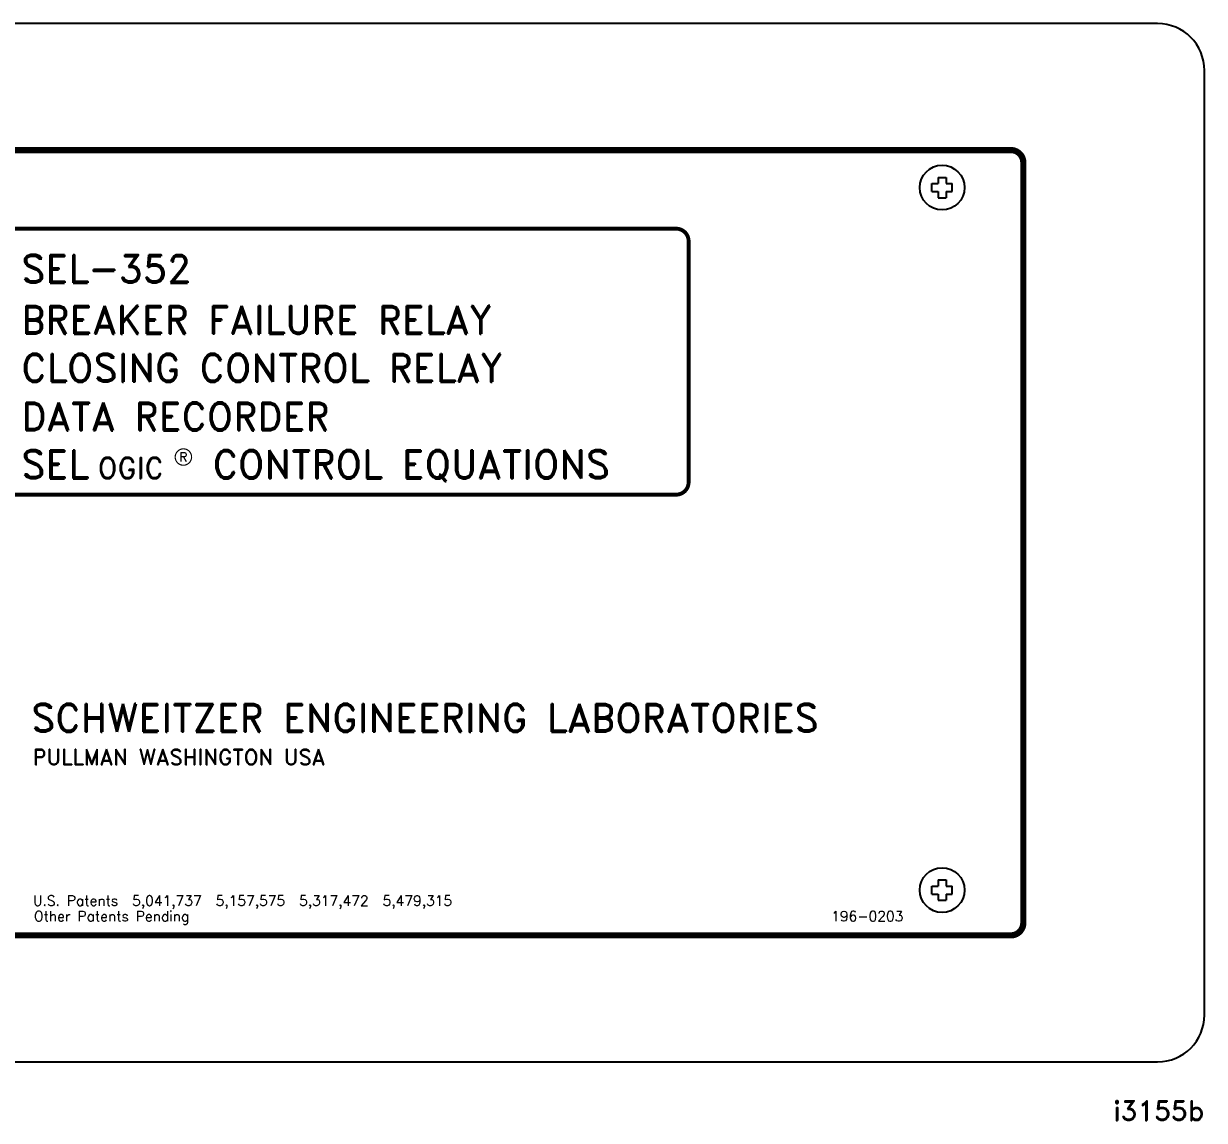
# Model space of a CAD drawing. Extents: x 1.8 to 21.6, y 5.1 to 12.1.
# Drawn here: x 14.03 to 21.59, y 5.1 to 12.13 of the extents above; entities that cross this region are included whole.
import ezdxf
from ezdxf.enums import TextEntityAlignment as Align

# ---------------------------------------------------------------- set-up
doc = ezdxf.new("R2010")
doc.units = 0
doc.header["$MEASUREMENT"] = 0
doc.layers.get('0').update_dxf_attribs({"linetype": 'CONTINUOUS'})
doc.layers.add('DWG', color=7, linetype='CONTINUOUS')
doc.styles.add('ROMAND', font='ROMAND', dxfattribs={"width": 0.875})
doc.styles.add('ROMANS', font='ROMANS')

msp = doc.modelspace()

# ---------------------------------------------------------------- linework, layer by layer
for p, q in [((21.2918, 12.1253), (2.0918, 12.1253)), ((21.5918, 5.7753), (21.5918, 11.8253)), ((2.0918, 5.4753), (21.2918, 5.4753))]:
    msp.add_line(p, q)
at = {"linetype": 'CONTINUOUS'}
for p, q in [((19.8868, 11.1404), (19.8868, 11.1003)), ((19.8868, 11.1404), (19.9368, 11.1404)), ((19.9368, 11.1404), (19.9368, 11.1003)), ((19.8467, 11.0503), (19.8467, 11.1003)), ((19.8467, 11.1003), (19.8868, 11.1003)), ((19.8467, 11.0503), (19.8868, 11.0503)), ((19.8868, 11.0503), (19.8868, 11.0102)), ((19.9368, 11.1003), (19.9769, 11.1003)), ((19.9368, 11.0503), (19.9368, 11.0102)), ((19.9368, 11.0503), (19.9769, 11.0503)), ((19.9769, 11.0503), (19.9769, 11.1003)), ((19.8868, 11.0102), (19.9368, 11.0102)), ((19.8467, 6.5503), (19.8467, 6.6003)), ((19.8467, 6.6003), (19.8868, 6.6003)), ((19.8868, 6.6404), (19.8868, 6.6003)), ((19.8868, 6.6404), (19.9368, 6.6404)), ((19.9368, 6.6404), (19.9368, 6.6003)), ((19.9368, 6.6003), (19.9769, 6.6003)), ((19.9769, 6.5503), (19.9769, 6.6003)), ((19.8467, 6.5503), (19.8868, 6.5503)), ((19.8868, 6.5503), (19.8868, 6.5102)), ((19.8868, 6.5102), (19.9368, 6.5102)), ((19.9368, 6.5503), (19.9368, 6.5102)), ((19.9368, 6.5503), (19.9769, 6.5503))]:
    msp.add_line(p, q, dxfattribs=at)
for points, const_width in [([(20.4318, 6.3653), (20.4318, 11.2353, 0.414214), (20.3518, 11.3153), (3.0318, 11.3153, 0.414214), (2.9518, 11.2353), (2.9518, 6.3653, 0.414214), (3.0318, 6.2853), (20.3518, 6.2853, 0.414214)], 0.04), ([(18.2075, 9.1082), (13.9015, 9.1082, -0.414214), (13.8215, 9.1882), (13.8215, 10.7319, -0.414214), (13.9015, 10.8119), (18.2075, 10.8119, -0.414214), (18.2875, 10.7319), (18.2875, 9.1882, -0.414214)], 0.025)]:
    msp.add_lwpolyline(points, format="xyb", close=True, dxfattribs=dict(at, const_width=const_width))
at = {"const_width": 0.0075}
msp.add_lwpolyline([(14.9985, 9.3492, 1), (15.1035, 9.3492, 1)], format="xyb", close=True, dxfattribs=at)
for centre in [(19.9118, 11.0753), (19.9118, 6.5753)]:
    msp.add_circle(centre, 0.1432)
for centre, start, end in [((21.2918, 11.8253), 0, 90), ((21.2918, 5.7753), 270, 0)]:
    msp.add_arc(centre, 0.3, start, end)

# ---------------------------------------------------------------- texts
at = {"linetype": 'CONTINUOUS'}
for s, height, style, p in [('SEL-352', 0.18, 'ROMAND', (14.0125, 10.4647)), ('BREAKER FAILURE RELAY', 0.18, 'ROMAND', (14.0125, 10.1377)), ('CLOSING CONTROL RELAY', 0.18, 'ROMAND', (14.0125, 9.831)), ('DATA RECORDER', 0.18, 'ROMAND', (14.0125, 9.5193)), ('SEL', 0.18, 'ROMAND', (14.0125, 9.2126)), ('CONTROL EQUATIONS', 0.18, 'ROMAND', (15.2385, 9.2125)), ('OGIC', 0.135, 'ROMAND', (14.5017, 9.2112)), ('SCHWEITZER ENGINEERING LABORATORIES', 0.18, 'ROMAND', (14.076, 7.588)), ('PULLMAN WASHINGTON USA', 0.1, 'ROMAND', (14.0874, 7.377)), ('196-0203', 0.065, 'ROMANS', (19.201, 6.3753))]:
    msp.add_text(s, height=height, dxfattribs=dict(at, style=style)).set_placement(p)
at = {"style": 'ROMANS'}
msp.add_text('R', height=0.0575, dxfattribs=at).set_placement((15.051, 9.3492), align=Align.MIDDLE)
for s, p in [('U.S. Patents  5,041,737  5,157,575  5,317,472  5,479,315', (14.0874, 6.4749)), ('Other Patents Pending', (14.094, 6.3753))]:
    msp.add_text(s, height=0.065, dxfattribs=at).set_placement(p)
at = {"layer": 'DWG', "style": 'ROMAND'}
msp.add_text('i3155b', height=0.125, dxfattribs=at).set_placement((21.5918, 5.1003), align=Align.RIGHT)

doc.saveas('drawing.dxf')
